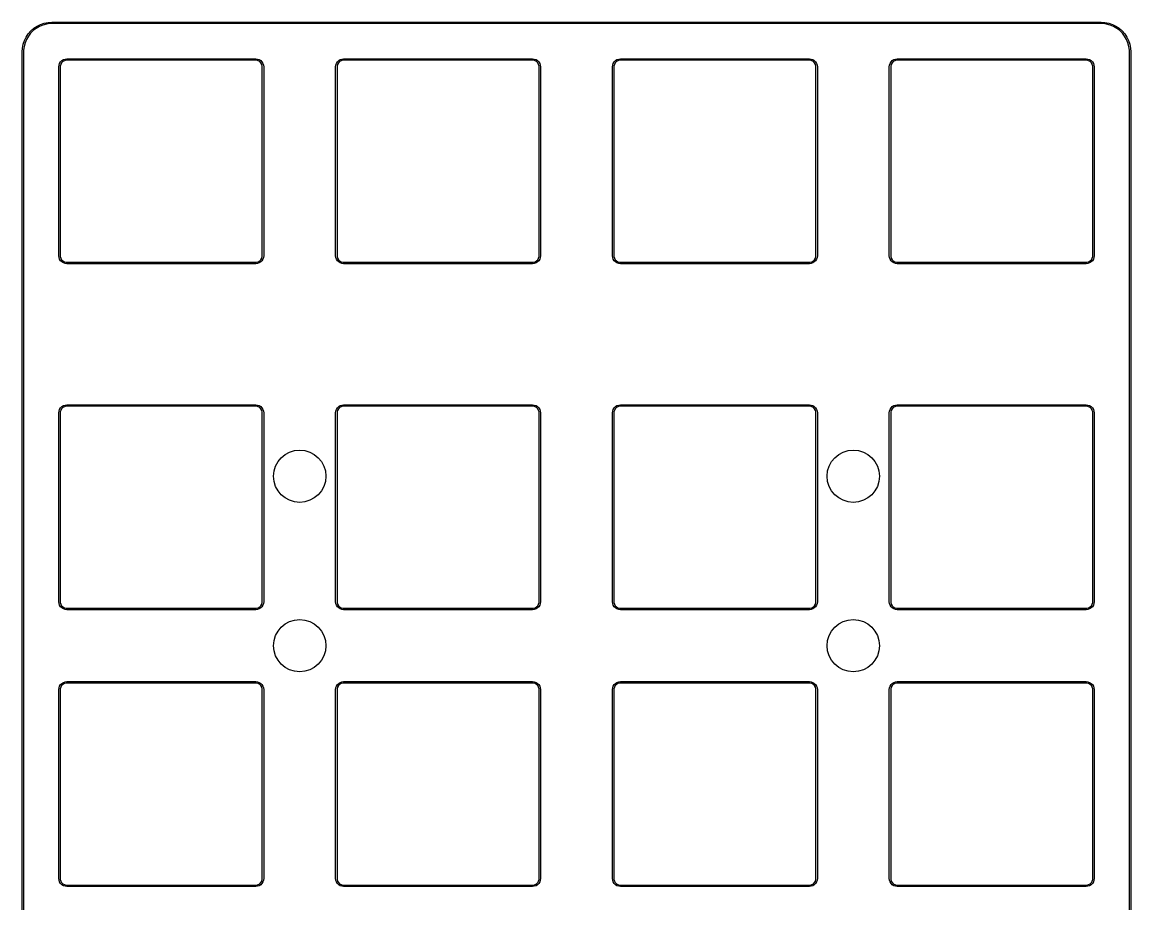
# Model space of a CAD drawing. Extents: x 1.12 to 4.13, y -5.81 to -1.12.
# Drawn here: x 1.123 to 4.127, y -3.512 to -1.123 of the extents above; entities that cross this region are included whole.
import ezdxf

# ---------------------------------------------------------------- set-up
doc = ezdxf.new("R2010")
doc.units = 0
doc.header["$MEASUREMENT"] = 0
doc.layers.add('BLACK', color=7, linetype='CONTINUOUS')

msp = doc.modelspace()

# ---------------------------------------------------------------- linework, layer by layer
at = {"layer": 'BLACK', "linetype": 'CONTINUOUS'}
for p, q in [((1.1467, -1.1467), (1.1546, -1.1397)), ((1.161, -1.1398), (1.153, -1.1459)), ((1.1546, -1.1397), (1.1634, -1.1338)), ((1.1697, -1.1347), (1.161, -1.1398)), ((1.1634, -1.1338), (1.1729, -1.1292)), ((1.179, -1.1309), (1.1697, -1.1347)), ((1.1729, -1.1292), (1.1829, -1.1258)), ((1.1887, -1.1283), (1.179, -1.1309)), ((1.1829, -1.1258), (1.1932, -1.1237)), ((1.1987, -1.127), (1.1887, -1.1283)), ((1.1932, -1.1237), (1.2037, -1.123)), ((1.2037, -1.127), (1.1987, -1.127)), ((1.2037, -1.123), (4.0463, -1.123)), ((4.0463, -1.127), (1.2037, -1.127)), ((4.0463, -1.123), (4.0568, -1.1237)), ((4.0513, -1.127), (4.0463, -1.127)), ((4.0613, -1.1283), (4.0513, -1.127)), ((4.0568, -1.1237), (4.0671, -1.1258)), ((4.071, -1.1309), (4.0613, -1.1283)), ((4.0671, -1.1258), (4.0771, -1.1292)), ((4.0803, -1.1347), (4.071, -1.1309)), ((4.0771, -1.1292), (4.0866, -1.1338)), ((4.089, -1.1398), (4.0803, -1.1347)), ((4.0866, -1.1338), (4.0954, -1.1397)), ((4.097, -1.1459), (4.089, -1.1398)), ((4.0954, -1.1397), (4.1033, -1.1467)), ((1.1292, -1.1729), (1.1338, -1.1634)), ((1.1347, -1.1697), (1.1309, -1.179)), ((1.1338, -1.1634), (1.1397, -1.1546)), ((1.1398, -1.161), (1.1347, -1.1697)), ((1.1397, -1.1546), (1.1467, -1.1467)), ((1.1459, -1.153), (1.1398, -1.161)), ((1.153, -1.1459), (1.1459, -1.153)), ((4.1041, -1.153), (4.097, -1.1459)), ((4.1033, -1.1467), (4.1103, -1.1546)), ((4.1102, -1.161), (4.1041, -1.153)), ((4.1153, -1.1697), (4.1102, -1.161)), ((4.1103, -1.1546), (4.1162, -1.1634)), ((4.1191, -1.179), (4.1153, -1.1697)), ((4.1162, -1.1634), (4.1208, -1.1729)), ((1.123, -1.2037), (1.1237, -1.1932)), ((1.1237, -1.1932), (1.1258, -1.1829)), ((1.1258, -1.1829), (1.1292, -1.1729)), ((1.1283, -1.1887), (1.127, -1.1987)), ((1.127, -1.1987), (1.127, -1.2037)), ((1.1309, -1.179), (1.1283, -1.1887)), ((4.1217, -1.1887), (4.1191, -1.179)), ((4.1208, -1.1729), (4.1242, -1.1829)), ((4.123, -1.1987), (4.1217, -1.1887)), ((4.123, -1.2037), (4.123, -1.1987)), ((4.1242, -1.1829), (4.1263, -1.1932)), ((4.1263, -1.1932), (4.127, -1.2037)), ((1.123, -5.7338), (1.123, -1.2037)), ((1.127, -1.2037), (1.127, -5.7338)), ((1.2246, -1.2347), (1.2272, -1.2306)), ((1.2272, -1.2306), (1.2306, -1.2272)), ((1.2332, -1.2299), (1.2299, -1.2332)), ((1.2306, -1.2272), (1.2347, -1.2246)), ((1.2373, -1.2276), (1.2332, -1.2299)), ((1.2347, -1.2246), (1.2393, -1.223)), ((1.2418, -1.2264), (1.2373, -1.2276)), ((1.2393, -1.223), (1.2441, -1.2224)), ((1.2441, -1.2264), (1.2418, -1.2264)), ((1.2441, -1.2224), (1.7559, -1.2224)), ((1.7559, -1.2264), (1.2441, -1.2264)), ((1.7559, -1.2224), (1.7607, -1.223)), ((1.7582, -1.2264), (1.7559, -1.2264)), ((1.7627, -1.2276), (1.7582, -1.2264)), ((1.7607, -1.223), (1.7653, -1.2246)), ((1.7668, -1.2299), (1.7627, -1.2276)), ((1.7653, -1.2246), (1.7694, -1.2272)), ((1.7701, -1.2332), (1.7668, -1.2299)), ((1.7694, -1.2272), (1.7728, -1.2306)), ((1.7728, -1.2306), (1.7754, -1.2347)), ((1.9746, -1.2347), (1.9772, -1.2306)), ((1.9772, -1.2306), (1.9806, -1.2272)), ((1.9832, -1.2299), (1.9799, -1.2332)), ((1.9806, -1.2272), (1.9847, -1.2246)), ((1.9873, -1.2276), (1.9832, -1.2299)), ((1.9847, -1.2246), (1.9893, -1.223)), ((1.9918, -1.2264), (1.9873, -1.2276)), ((1.9893, -1.223), (1.9941, -1.2224)), ((1.9941, -1.2264), (1.9918, -1.2264)), ((1.9941, -1.2224), (2.5059, -1.2224)), ((2.5059, -1.2264), (1.9941, -1.2264)), ((2.5059, -1.2224), (2.5107, -1.223)), ((2.5082, -1.2264), (2.5059, -1.2264)), ((2.5127, -1.2276), (2.5082, -1.2264)), ((2.5107, -1.223), (2.5153, -1.2246)), ((2.5168, -1.2299), (2.5127, -1.2276)), ((2.5153, -1.2246), (2.5194, -1.2272)), ((2.5201, -1.2332), (2.5168, -1.2299)), ((2.5194, -1.2272), (2.5228, -1.2306)), ((2.5228, -1.2306), (2.5254, -1.2347)), ((2.7246, -1.2347), (2.7272, -1.2306)), ((2.7272, -1.2306), (2.7306, -1.2272)), ((2.7332, -1.2299), (2.7299, -1.2332)), ((2.7306, -1.2272), (2.7347, -1.2246)), ((2.7373, -1.2276), (2.7332, -1.2299)), ((2.7347, -1.2246), (2.7393, -1.223)), ((2.7418, -1.2264), (2.7373, -1.2276)), ((2.7393, -1.223), (2.7441, -1.2224)), ((2.7441, -1.2264), (2.7418, -1.2264)), ((2.7441, -1.2224), (3.2559, -1.2224)), ((3.2559, -1.2264), (2.7441, -1.2264)), ((3.2559, -1.2224), (3.2607, -1.223)), ((3.2582, -1.2264), (3.2559, -1.2264)), ((3.2627, -1.2276), (3.2582, -1.2264)), ((3.2607, -1.223), (3.2653, -1.2246)), ((3.2668, -1.2299), (3.2627, -1.2276)), ((3.2653, -1.2246), (3.2694, -1.2272)), ((3.2701, -1.2332), (3.2668, -1.2299)), ((3.2694, -1.2272), (3.2728, -1.2306)), ((3.2728, -1.2306), (3.2754, -1.2347)), ((3.4746, -1.2347), (3.4772, -1.2306)), ((3.4772, -1.2306), (3.4806, -1.2272)), ((3.4832, -1.2299), (3.4799, -1.2332)), ((3.4806, -1.2272), (3.4847, -1.2246)), ((3.4873, -1.2276), (3.4832, -1.2299)), ((3.4847, -1.2246), (3.4893, -1.223)), ((3.4918, -1.2264), (3.4873, -1.2276)), ((3.4893, -1.223), (3.4941, -1.2224)), ((3.4941, -1.2264), (3.4918, -1.2264)), ((3.4941, -1.2224), (4.0059, -1.2224)), ((4.0059, -1.2264), (3.4941, -1.2264)), ((4.0059, -1.2224), (4.0107, -1.223)), ((4.0082, -1.2264), (4.0059, -1.2264)), ((4.0127, -1.2276), (4.0082, -1.2264)), ((4.0107, -1.223), (4.0153, -1.2246)), ((4.0168, -1.2299), (4.0127, -1.2276)), ((4.0153, -1.2246), (4.0194, -1.2272)), ((4.0201, -1.2332), (4.0168, -1.2299)), ((4.0194, -1.2272), (4.0228, -1.2306)), ((4.0228, -1.2306), (4.0254, -1.2347)), ((4.123, -5.7338), (4.123, -1.2037)), ((4.127, -1.2037), (4.127, -5.7338)), ((1.2224, -1.2441), (1.223, -1.2393)), ((1.2224, -1.7559), (1.2224, -1.2441)), ((1.223, -1.2393), (1.2246, -1.2347)), ((1.2276, -1.2373), (1.2264, -1.2418)), ((1.2264, -1.2418), (1.2264, -1.2441)), ((1.2264, -1.2441), (1.2264, -1.7559)), ((1.2299, -1.2332), (1.2276, -1.2373)), ((1.7724, -1.2373), (1.7701, -1.2332)), ((1.7736, -1.2418), (1.7724, -1.2373)), ((1.7736, -1.2441), (1.7736, -1.2418)), ((1.7736, -1.7559), (1.7736, -1.2441)), ((1.7754, -1.2347), (1.777, -1.2393)), ((1.777, -1.2393), (1.7776, -1.2441)), ((1.7776, -1.2441), (1.7776, -1.7559)), ((1.9724, -1.2441), (1.973, -1.2393)), ((1.9724, -1.7559), (1.9724, -1.2441)), ((1.973, -1.2393), (1.9746, -1.2347)), ((1.9776, -1.2373), (1.9764, -1.2418)), ((1.9764, -1.2418), (1.9764, -1.2441)), ((1.9764, -1.2441), (1.9764, -1.7559)), ((1.9799, -1.2332), (1.9776, -1.2373)), ((2.5224, -1.2373), (2.5201, -1.2332)), ((2.5236, -1.2418), (2.5224, -1.2373)), ((2.5236, -1.2441), (2.5236, -1.2418)), ((2.5236, -1.7559), (2.5236, -1.2441)), ((2.5254, -1.2347), (2.527, -1.2393)), ((2.527, -1.2393), (2.5276, -1.2441)), ((2.5276, -1.2441), (2.5276, -1.7559)), ((2.7224, -1.2441), (2.723, -1.2393)), ((2.7224, -1.7559), (2.7224, -1.2441)), ((2.723, -1.2393), (2.7246, -1.2347)), ((2.7276, -1.2373), (2.7264, -1.2418)), ((2.7264, -1.2418), (2.7264, -1.2441)), ((2.7264, -1.2441), (2.7264, -1.7559)), ((2.7299, -1.2332), (2.7276, -1.2373)), ((3.2724, -1.2373), (3.2701, -1.2332)), ((3.2736, -1.2418), (3.2724, -1.2373)), ((3.2736, -1.2441), (3.2736, -1.2418)), ((3.2736, -1.7559), (3.2736, -1.2441)), ((3.2754, -1.2347), (3.277, -1.2393)), ((3.277, -1.2393), (3.2776, -1.2441)), ((3.2776, -1.2441), (3.2776, -1.7559)), ((3.4724, -1.2441), (3.473, -1.2393)), ((3.4724, -1.7559), (3.4724, -1.2441)), ((3.473, -1.2393), (3.4746, -1.2347)), ((3.4776, -1.2373), (3.4764, -1.2418)), ((3.4764, -1.2418), (3.4764, -1.2441)), ((3.4764, -1.2441), (3.4764, -1.7559)), ((3.4799, -1.2332), (3.4776, -1.2373)), ((4.0224, -1.2373), (4.0201, -1.2332)), ((4.0236, -1.2418), (4.0224, -1.2373)), ((4.0236, -1.2441), (4.0236, -1.2418)), ((4.0236, -1.7559), (4.0236, -1.2441)), ((4.0254, -1.2347), (4.027, -1.2393)), ((4.027, -1.2393), (4.0276, -1.2441)), ((4.0276, -1.2441), (4.0276, -1.7559)), ((1.223, -1.7607), (1.2224, -1.7559)), ((1.2246, -1.7653), (1.223, -1.7607)), ((1.2272, -1.7694), (1.2246, -1.7653)), ((1.2264, -1.7559), (1.2264, -1.7582)), ((1.2264, -1.7582), (1.2276, -1.7627)), ((1.2306, -1.7728), (1.2272, -1.7694)), ((1.2276, -1.7627), (1.2299, -1.7668)), ((1.2299, -1.7668), (1.2332, -1.7701)), ((1.2332, -1.7701), (1.2373, -1.7724)), ((1.7627, -1.7724), (1.7668, -1.7701)), ((1.7668, -1.7701), (1.7701, -1.7668)), ((1.7728, -1.7694), (1.7694, -1.7728)), ((1.7701, -1.7668), (1.7724, -1.7627)), ((1.7724, -1.7627), (1.7736, -1.7582)), ((1.7754, -1.7653), (1.7728, -1.7694)), ((1.7736, -1.7582), (1.7736, -1.7559)), ((1.777, -1.7607), (1.7754, -1.7653)), ((1.7776, -1.7559), (1.777, -1.7607)), ((1.973, -1.7607), (1.9724, -1.7559)), ((1.9746, -1.7653), (1.973, -1.7607)), ((1.9772, -1.7694), (1.9746, -1.7653)), ((1.9764, -1.7559), (1.9764, -1.7582)), ((1.9764, -1.7582), (1.9776, -1.7627)), ((1.9806, -1.7728), (1.9772, -1.7694)), ((1.9776, -1.7627), (1.9799, -1.7668)), ((1.9799, -1.7668), (1.9832, -1.7701)), ((1.9832, -1.7701), (1.9873, -1.7724)), ((2.5127, -1.7724), (2.5168, -1.7701)), ((2.5168, -1.7701), (2.5201, -1.7668)), ((2.5228, -1.7694), (2.5194, -1.7728)), ((2.5201, -1.7668), (2.5224, -1.7627)), ((2.5224, -1.7627), (2.5236, -1.7582)), ((2.5254, -1.7653), (2.5228, -1.7694)), ((2.5236, -1.7582), (2.5236, -1.7559)), ((2.527, -1.7607), (2.5254, -1.7653)), ((2.5276, -1.7559), (2.527, -1.7607)), ((2.723, -1.7607), (2.7224, -1.7559)), ((2.7246, -1.7653), (2.723, -1.7607)), ((2.7272, -1.7694), (2.7246, -1.7653)), ((2.7264, -1.7559), (2.7264, -1.7582)), ((2.7264, -1.7582), (2.7276, -1.7627)), ((2.7306, -1.7728), (2.7272, -1.7694)), ((2.7276, -1.7627), (2.7299, -1.7668)), ((2.7299, -1.7668), (2.7332, -1.7701)), ((2.7332, -1.7701), (2.7373, -1.7724)), ((3.2627, -1.7724), (3.2668, -1.7701)), ((3.2668, -1.7701), (3.2701, -1.7668)), ((3.2728, -1.7694), (3.2694, -1.7728)), ((3.2701, -1.7668), (3.2724, -1.7627)), ((3.2724, -1.7627), (3.2736, -1.7582)), ((3.2754, -1.7653), (3.2728, -1.7694)), ((3.2736, -1.7582), (3.2736, -1.7559)), ((3.277, -1.7607), (3.2754, -1.7653)), ((3.2776, -1.7559), (3.277, -1.7607)), ((3.473, -1.7607), (3.4724, -1.7559)), ((3.4746, -1.7653), (3.473, -1.7607)), ((3.4772, -1.7694), (3.4746, -1.7653)), ((3.4764, -1.7559), (3.4764, -1.7582)), ((3.4764, -1.7582), (3.4776, -1.7627)), ((3.4806, -1.7728), (3.4772, -1.7694)), ((3.4776, -1.7627), (3.4799, -1.7668)), ((3.4799, -1.7668), (3.4832, -1.7701)), ((3.4832, -1.7701), (3.4873, -1.7724)), ((4.0127, -1.7724), (4.0168, -1.7701)), ((4.0168, -1.7701), (4.0201, -1.7668)), ((4.0228, -1.7694), (4.0194, -1.7728)), ((4.0201, -1.7668), (4.0224, -1.7627)), ((4.0224, -1.7627), (4.0236, -1.7582)), ((4.0254, -1.7653), (4.0228, -1.7694)), ((4.0236, -1.7582), (4.0236, -1.7559)), ((4.027, -1.7607), (4.0254, -1.7653)), ((4.0276, -1.7559), (4.027, -1.7607)), ((1.2347, -1.7754), (1.2306, -1.7728)), ((1.2393, -1.777), (1.2347, -1.7754)), ((1.2373, -1.7724), (1.2418, -1.7736)), ((1.2441, -1.7776), (1.2393, -1.777)), ((1.2418, -1.7736), (1.2441, -1.7736)), ((1.2441, -1.7736), (1.7559, -1.7736)), ((1.7559, -1.7776), (1.2441, -1.7776)), ((1.7559, -1.7736), (1.7582, -1.7736)), ((1.7607, -1.777), (1.7559, -1.7776)), ((1.7582, -1.7736), (1.7627, -1.7724)), ((1.7653, -1.7754), (1.7607, -1.777)), ((1.7694, -1.7728), (1.7653, -1.7754)), ((1.9847, -1.7754), (1.9806, -1.7728)), ((1.9893, -1.777), (1.9847, -1.7754)), ((1.9873, -1.7724), (1.9918, -1.7736)), ((1.9941, -1.7776), (1.9893, -1.777)), ((1.9918, -1.7736), (1.9941, -1.7736)), ((1.9941, -1.7736), (2.5059, -1.7736)), ((2.5059, -1.7776), (1.9941, -1.7776)), ((2.5059, -1.7736), (2.5082, -1.7736)), ((2.5107, -1.777), (2.5059, -1.7776)), ((2.5082, -1.7736), (2.5127, -1.7724)), ((2.5153, -1.7754), (2.5107, -1.777)), ((2.5194, -1.7728), (2.5153, -1.7754)), ((2.7347, -1.7754), (2.7306, -1.7728)), ((2.7393, -1.777), (2.7347, -1.7754)), ((2.7373, -1.7724), (2.7418, -1.7736)), ((2.7441, -1.7776), (2.7393, -1.777)), ((2.7418, -1.7736), (2.7441, -1.7736)), ((2.7441, -1.7736), (3.2559, -1.7736)), ((3.2559, -1.7776), (2.7441, -1.7776)), ((3.2559, -1.7736), (3.2582, -1.7736)), ((3.2607, -1.777), (3.2559, -1.7776)), ((3.2582, -1.7736), (3.2627, -1.7724)), ((3.2653, -1.7754), (3.2607, -1.777)), ((3.2694, -1.7728), (3.2653, -1.7754)), ((3.4847, -1.7754), (3.4806, -1.7728)), ((3.4893, -1.777), (3.4847, -1.7754)), ((3.4873, -1.7724), (3.4918, -1.7736)), ((3.4941, -1.7776), (3.4893, -1.777)), ((3.4918, -1.7736), (3.4941, -1.7736)), ((3.4941, -1.7736), (4.0059, -1.7736)), ((4.0059, -1.7776), (3.4941, -1.7776)), ((4.0059, -1.7736), (4.0082, -1.7736)), ((4.0107, -1.777), (4.0059, -1.7776)), ((4.0082, -1.7736), (4.0127, -1.7724)), ((4.0153, -1.7754), (4.0107, -1.777)), ((4.0194, -1.7728), (4.0153, -1.7754)), ((1.2306, -2.1647), (1.2347, -2.1621)), ((1.2347, -2.1621), (1.2393, -2.1605)), ((1.2393, -2.1605), (1.2441, -2.1599)), ((1.2441, -2.1599), (1.7559, -2.1599)), ((1.7559, -2.1599), (1.7607, -2.1605)), ((1.7607, -2.1605), (1.7653, -2.1621)), ((1.7653, -2.1621), (1.7694, -2.1647)), ((1.9806, -2.1647), (1.9847, -2.1621)), ((1.9847, -2.1621), (1.9893, -2.1605)), ((1.9893, -2.1605), (1.9941, -2.1599)), ((1.9941, -2.1599), (2.5059, -2.1599)), ((2.5059, -2.1599), (2.5107, -2.1605)), ((2.5107, -2.1605), (2.5153, -2.1621)), ((2.5153, -2.1621), (2.5194, -2.1647)), ((2.7306, -2.1647), (2.7347, -2.1621)), ((2.7347, -2.1621), (2.7393, -2.1605)), ((2.7393, -2.1605), (2.7441, -2.1599)), ((2.7441, -2.1599), (3.2559, -2.1599)), ((3.2559, -2.1599), (3.2607, -2.1605)), ((3.2607, -2.1605), (3.2653, -2.1621)), ((3.2653, -2.1621), (3.2694, -2.1647)), ((3.4806, -2.1647), (3.4847, -2.1621)), ((3.4847, -2.1621), (3.4893, -2.1605)), ((3.4893, -2.1605), (3.4941, -2.1599)), ((3.4941, -2.1599), (4.0059, -2.1599)), ((4.0059, -2.1599), (4.0107, -2.1605)), ((4.0107, -2.1605), (4.0153, -2.1621)), ((4.0153, -2.1621), (4.0194, -2.1647)), ((1.2224, -2.1816), (1.223, -2.1768)), ((1.2224, -2.6934), (1.2224, -2.1816)), ((1.223, -2.1768), (1.2246, -2.1722)), ((1.2246, -2.1722), (1.2272, -2.1681)), ((1.2276, -2.1748), (1.2264, -2.1793)), ((1.2264, -2.1793), (1.2264, -2.1816)), ((1.2264, -2.1816), (1.2264, -2.6934)), ((1.2272, -2.1681), (1.2306, -2.1647)), ((1.2299, -2.1707), (1.2276, -2.1748)), ((1.2332, -2.1674), (1.2299, -2.1707)), ((1.2373, -2.1651), (1.2332, -2.1674)), ((1.2418, -2.1639), (1.2373, -2.1651)), ((1.2441, -2.1639), (1.2418, -2.1639)), ((1.7559, -2.1639), (1.2441, -2.1639)), ((1.7582, -2.1639), (1.7559, -2.1639)), ((1.7627, -2.1651), (1.7582, -2.1639)), ((1.7668, -2.1674), (1.7627, -2.1651)), ((1.7701, -2.1707), (1.7668, -2.1674)), ((1.7694, -2.1647), (1.7728, -2.1681)), ((1.7724, -2.1748), (1.7701, -2.1707)), ((1.7736, -2.1793), (1.7724, -2.1748)), ((1.7728, -2.1681), (1.7754, -2.1722)), ((1.7736, -2.1816), (1.7736, -2.1793)), ((1.7736, -2.6934), (1.7736, -2.1816)), ((1.7754, -2.1722), (1.777, -2.1768)), ((1.777, -2.1768), (1.7776, -2.1816)), ((1.7776, -2.1816), (1.7776, -2.6934)), ((1.9724, -2.1816), (1.973, -2.1768)), ((1.9724, -2.6934), (1.9724, -2.1816)), ((1.973, -2.1768), (1.9746, -2.1722)), ((1.9746, -2.1722), (1.9772, -2.1681)), ((1.9776, -2.1748), (1.9764, -2.1793)), ((1.9764, -2.1793), (1.9764, -2.1816)), ((1.9764, -2.1816), (1.9764, -2.6934)), ((1.9772, -2.1681), (1.9806, -2.1647)), ((1.9799, -2.1707), (1.9776, -2.1748)), ((1.9832, -2.1674), (1.9799, -2.1707)), ((1.9873, -2.1651), (1.9832, -2.1674)), ((1.9918, -2.1639), (1.9873, -2.1651)), ((1.9941, -2.1639), (1.9918, -2.1639)), ((2.5059, -2.1639), (1.9941, -2.1639)), ((2.5082, -2.1639), (2.5059, -2.1639)), ((2.5127, -2.1651), (2.5082, -2.1639)), ((2.5168, -2.1674), (2.5127, -2.1651)), ((2.5201, -2.1707), (2.5168, -2.1674)), ((2.5194, -2.1647), (2.5228, -2.1681)), ((2.5224, -2.1748), (2.5201, -2.1707)), ((2.5236, -2.1793), (2.5224, -2.1748)), ((2.5228, -2.1681), (2.5254, -2.1722)), ((2.5236, -2.1816), (2.5236, -2.1793)), ((2.5236, -2.6934), (2.5236, -2.1816)), ((2.5254, -2.1722), (2.527, -2.1768)), ((2.527, -2.1768), (2.5276, -2.1816)), ((2.5276, -2.1816), (2.5276, -2.6934)), ((2.7224, -2.1816), (2.723, -2.1768)), ((2.7224, -2.6934), (2.7224, -2.1816)), ((2.723, -2.1768), (2.7246, -2.1722)), ((2.7246, -2.1722), (2.7272, -2.1681)), ((2.7276, -2.1748), (2.7264, -2.1793)), ((2.7264, -2.1793), (2.7264, -2.1816)), ((2.7264, -2.1816), (2.7264, -2.6934)), ((2.7272, -2.1681), (2.7306, -2.1647)), ((2.7299, -2.1707), (2.7276, -2.1748)), ((2.7332, -2.1674), (2.7299, -2.1707)), ((2.7373, -2.1651), (2.7332, -2.1674)), ((2.7418, -2.1639), (2.7373, -2.1651)), ((2.7441, -2.1639), (2.7418, -2.1639)), ((3.2559, -2.1639), (2.7441, -2.1639)), ((3.2582, -2.1639), (3.2559, -2.1639)), ((3.2627, -2.1651), (3.2582, -2.1639)), ((3.2668, -2.1674), (3.2627, -2.1651)), ((3.2701, -2.1707), (3.2668, -2.1674)), ((3.2694, -2.1647), (3.2728, -2.1681)), ((3.2724, -2.1748), (3.2701, -2.1707)), ((3.2736, -2.1793), (3.2724, -2.1748)), ((3.2728, -2.1681), (3.2754, -2.1722)), ((3.2736, -2.1816), (3.2736, -2.1793)), ((3.2736, -2.6934), (3.2736, -2.1816)), ((3.2754, -2.1722), (3.277, -2.1768)), ((3.277, -2.1768), (3.2776, -2.1816)), ((3.2776, -2.1816), (3.2776, -2.6934)), ((3.4724, -2.1816), (3.473, -2.1768)), ((3.4724, -2.6934), (3.4724, -2.1816)), ((3.473, -2.1768), (3.4746, -2.1722)), ((3.4746, -2.1722), (3.4772, -2.1681)), ((3.4776, -2.1748), (3.4764, -2.1793)), ((3.4764, -2.1793), (3.4764, -2.1816)), ((3.4764, -2.1816), (3.4764, -2.6934)), ((3.4772, -2.1681), (3.4806, -2.1647)), ((3.4799, -2.1707), (3.4776, -2.1748)), ((3.4832, -2.1674), (3.4799, -2.1707)), ((3.4873, -2.1651), (3.4832, -2.1674)), ((3.4918, -2.1639), (3.4873, -2.1651)), ((3.4941, -2.1639), (3.4918, -2.1639)), ((4.0059, -2.1639), (3.4941, -2.1639)), ((4.0082, -2.1639), (4.0059, -2.1639)), ((4.0127, -2.1651), (4.0082, -2.1639)), ((4.0168, -2.1674), (4.0127, -2.1651)), ((4.0201, -2.1707), (4.0168, -2.1674)), ((4.0194, -2.1647), (4.0228, -2.1681)), ((4.0224, -2.1748), (4.0201, -2.1707)), ((4.0236, -2.1793), (4.0224, -2.1748)), ((4.0228, -2.1681), (4.0254, -2.1722)), ((4.0236, -2.1816), (4.0236, -2.1793)), ((4.0236, -2.6934), (4.0236, -2.1816)), ((4.0254, -2.1722), (4.027, -2.1768)), ((4.027, -2.1768), (4.0276, -2.1816)), ((4.0276, -2.1816), (4.0276, -2.6934)), ((1.223, -2.6982), (1.2224, -2.6934)), ((1.2246, -2.7028), (1.223, -2.6982)), ((1.2272, -2.7069), (1.2246, -2.7028)), ((1.2264, -2.6934), (1.2264, -2.6957)), ((1.2264, -2.6957), (1.2276, -2.7002)), ((1.2276, -2.7002), (1.2299, -2.7043)), ((1.7701, -2.7043), (1.7724, -2.7002)), ((1.7724, -2.7002), (1.7736, -2.6957)), ((1.7754, -2.7028), (1.7728, -2.7069)), ((1.7736, -2.6957), (1.7736, -2.6934)), ((1.777, -2.6982), (1.7754, -2.7028)), ((1.7776, -2.6934), (1.777, -2.6982)), ((1.973, -2.6982), (1.9724, -2.6934)), ((1.9746, -2.7028), (1.973, -2.6982)), ((1.9772, -2.7069), (1.9746, -2.7028)), ((1.9764, -2.6934), (1.9764, -2.6957)), ((1.9764, -2.6957), (1.9776, -2.7002)), ((1.9776, -2.7002), (1.9799, -2.7043)), ((2.5201, -2.7043), (2.5224, -2.7002)), ((2.5224, -2.7002), (2.5236, -2.6957)), ((2.5254, -2.7028), (2.5228, -2.7069)), ((2.5236, -2.6957), (2.5236, -2.6934)), ((2.527, -2.6982), (2.5254, -2.7028)), ((2.5276, -2.6934), (2.527, -2.6982)), ((2.723, -2.6982), (2.7224, -2.6934)), ((2.7246, -2.7028), (2.723, -2.6982)), ((2.7272, -2.7069), (2.7246, -2.7028)), ((2.7264, -2.6934), (2.7264, -2.6957)), ((2.7264, -2.6957), (2.7276, -2.7002)), ((2.7276, -2.7002), (2.7299, -2.7043)), ((3.2701, -2.7043), (3.2724, -2.7002)), ((3.2724, -2.7002), (3.2736, -2.6957)), ((3.2754, -2.7028), (3.2728, -2.7069)), ((3.2736, -2.6957), (3.2736, -2.6934)), ((3.277, -2.6982), (3.2754, -2.7028)), ((3.2776, -2.6934), (3.277, -2.6982)), ((3.473, -2.6982), (3.4724, -2.6934)), ((3.4746, -2.7028), (3.473, -2.6982)), ((3.4772, -2.7069), (3.4746, -2.7028)), ((3.4764, -2.6934), (3.4764, -2.6957)), ((3.4764, -2.6957), (3.4776, -2.7002)), ((3.4776, -2.7002), (3.4799, -2.7043)), ((4.0201, -2.7043), (4.0224, -2.7002)), ((4.0224, -2.7002), (4.0236, -2.6957)), ((4.0254, -2.7028), (4.0228, -2.7069)), ((4.0236, -2.6957), (4.0236, -2.6934)), ((4.027, -2.6982), (4.0254, -2.7028)), ((4.0276, -2.6934), (4.027, -2.6982)), ((1.2306, -2.7103), (1.2272, -2.7069)), ((1.2299, -2.7043), (1.2332, -2.7076)), ((1.2347, -2.7129), (1.2306, -2.7103)), ((1.2332, -2.7076), (1.2373, -2.7099)), ((1.2393, -2.7145), (1.2347, -2.7129)), ((1.2373, -2.7099), (1.2418, -2.7111)), ((1.2441, -2.7151), (1.2393, -2.7145)), ((1.2418, -2.7111), (1.2441, -2.7111)), ((1.2441, -2.7111), (1.7559, -2.7111)), ((1.7559, -2.7151), (1.2441, -2.7151)), ((1.7559, -2.7111), (1.7582, -2.7111)), ((1.7607, -2.7145), (1.7559, -2.7151)), ((1.7582, -2.7111), (1.7627, -2.7099)), ((1.7653, -2.7129), (1.7607, -2.7145)), ((1.7627, -2.7099), (1.7668, -2.7076)), ((1.7694, -2.7103), (1.7653, -2.7129)), ((1.7668, -2.7076), (1.7701, -2.7043)), ((1.7728, -2.7069), (1.7694, -2.7103)), ((1.9806, -2.7103), (1.9772, -2.7069)), ((1.9799, -2.7043), (1.9832, -2.7076)), ((1.9847, -2.7129), (1.9806, -2.7103)), ((1.9832, -2.7076), (1.9873, -2.7099)), ((1.9893, -2.7145), (1.9847, -2.7129)), ((1.9873, -2.7099), (1.9918, -2.7111)), ((1.9941, -2.7151), (1.9893, -2.7145)), ((1.9918, -2.7111), (1.9941, -2.7111)), ((1.9941, -2.7111), (2.5059, -2.7111)), ((2.5059, -2.7151), (1.9941, -2.7151)), ((2.5059, -2.7111), (2.5082, -2.7111)), ((2.5107, -2.7145), (2.5059, -2.7151)), ((2.5082, -2.7111), (2.5127, -2.7099)), ((2.5153, -2.7129), (2.5107, -2.7145)), ((2.5127, -2.7099), (2.5168, -2.7076)), ((2.5194, -2.7103), (2.5153, -2.7129)), ((2.5168, -2.7076), (2.5201, -2.7043)), ((2.5228, -2.7069), (2.5194, -2.7103)), ((2.7306, -2.7103), (2.7272, -2.7069)), ((2.7299, -2.7043), (2.7332, -2.7076)), ((2.7347, -2.7129), (2.7306, -2.7103)), ((2.7332, -2.7076), (2.7373, -2.7099)), ((2.7393, -2.7145), (2.7347, -2.7129)), ((2.7373, -2.7099), (2.7418, -2.7111)), ((2.7441, -2.7151), (2.7393, -2.7145)), ((2.7418, -2.7111), (2.7441, -2.7111)), ((2.7441, -2.7111), (3.2559, -2.7111)), ((3.2559, -2.7151), (2.7441, -2.7151)), ((3.2559, -2.7111), (3.2582, -2.7111)), ((3.2607, -2.7145), (3.2559, -2.7151)), ((3.2582, -2.7111), (3.2627, -2.7099)), ((3.2653, -2.7129), (3.2607, -2.7145)), ((3.2627, -2.7099), (3.2668, -2.7076)), ((3.2694, -2.7103), (3.2653, -2.7129)), ((3.2668, -2.7076), (3.2701, -2.7043)), ((3.2728, -2.7069), (3.2694, -2.7103)), ((3.4806, -2.7103), (3.4772, -2.7069)), ((3.4799, -2.7043), (3.4832, -2.7076)), ((3.4847, -2.7129), (3.4806, -2.7103)), ((3.4832, -2.7076), (3.4873, -2.7099)), ((3.4893, -2.7145), (3.4847, -2.7129)), ((3.4873, -2.7099), (3.4918, -2.7111)), ((3.4941, -2.7151), (3.4893, -2.7145)), ((3.4918, -2.7111), (3.4941, -2.7111)), ((3.4941, -2.7111), (4.0059, -2.7111)), ((4.0059, -2.7151), (3.4941, -2.7151)), ((4.0059, -2.7111), (4.0082, -2.7111)), ((4.0107, -2.7145), (4.0059, -2.7151)), ((4.0082, -2.7111), (4.0127, -2.7099)), ((4.0153, -2.7129), (4.0107, -2.7145)), ((4.0127, -2.7099), (4.0168, -2.7076)), ((4.0194, -2.7103), (4.0153, -2.7129)), ((4.0168, -2.7076), (4.0201, -2.7043)), ((4.0228, -2.7069), (4.0194, -2.7103)), ((1.2306, -2.9147), (1.2347, -2.9121)), ((1.2347, -2.9121), (1.2393, -2.9105)), ((1.2393, -2.9105), (1.2441, -2.9099)), ((1.2441, -2.9099), (1.7559, -2.9099)), ((1.7559, -2.9099), (1.7607, -2.9105)), ((1.7607, -2.9105), (1.7653, -2.9121)), ((1.7653, -2.9121), (1.7694, -2.9147)), ((1.9806, -2.9147), (1.9847, -2.9121)), ((1.9847, -2.9121), (1.9893, -2.9105)), ((1.9893, -2.9105), (1.9941, -2.9099)), ((1.9941, -2.9099), (2.5059, -2.9099)), ((2.5059, -2.9099), (2.5107, -2.9105)), ((2.5107, -2.9105), (2.5153, -2.9121)), ((2.5153, -2.9121), (2.5194, -2.9147)), ((2.7306, -2.9147), (2.7347, -2.9121)), ((2.7347, -2.9121), (2.7393, -2.9105)), ((2.7393, -2.9105), (2.7441, -2.9099)), ((2.7441, -2.9099), (3.2559, -2.9099)), ((3.2559, -2.9099), (3.2607, -2.9105)), ((3.2607, -2.9105), (3.2653, -2.9121)), ((3.2653, -2.9121), (3.2694, -2.9147)), ((3.4806, -2.9147), (3.4847, -2.9121)), ((3.4847, -2.9121), (3.4893, -2.9105)), ((3.4893, -2.9105), (3.4941, -2.9099)), ((3.4941, -2.9099), (4.0059, -2.9099)), ((4.0059, -2.9099), (4.0107, -2.9105)), ((4.0107, -2.9105), (4.0153, -2.9121)), ((4.0153, -2.9121), (4.0194, -2.9147)), ((1.2224, -2.9316), (1.223, -2.9268)), ((1.2224, -3.4434), (1.2224, -2.9316)), ((1.223, -2.9268), (1.2246, -2.9222)), ((1.2246, -2.9222), (1.2272, -2.9181)), ((1.2276, -2.9248), (1.2264, -2.9293)), ((1.2264, -2.9293), (1.2264, -2.9316)), ((1.2264, -2.9316), (1.2264, -3.4434)), ((1.2272, -2.9181), (1.2306, -2.9147)), ((1.2299, -2.9207), (1.2276, -2.9248)), ((1.2332, -2.9174), (1.2299, -2.9207)), ((1.2373, -2.9151), (1.2332, -2.9174)), ((1.2418, -2.9139), (1.2373, -2.9151)), ((1.2441, -2.9139), (1.2418, -2.9139)), ((1.7559, -2.9139), (1.2441, -2.9139)), ((1.7582, -2.9139), (1.7559, -2.9139)), ((1.7627, -2.9151), (1.7582, -2.9139)), ((1.7668, -2.9174), (1.7627, -2.9151)), ((1.7701, -2.9207), (1.7668, -2.9174)), ((1.7694, -2.9147), (1.7728, -2.9181)), ((1.7724, -2.9248), (1.7701, -2.9207)), ((1.7736, -2.9293), (1.7724, -2.9248)), ((1.7728, -2.9181), (1.7754, -2.9222)), ((1.7736, -2.9316), (1.7736, -2.9293)), ((1.7736, -3.4434), (1.7736, -2.9316)), ((1.7754, -2.9222), (1.777, -2.9268)), ((1.777, -2.9268), (1.7776, -2.9316)), ((1.7776, -2.9316), (1.7776, -3.4434)), ((1.9724, -2.9316), (1.973, -2.9268)), ((1.9724, -3.4434), (1.9724, -2.9316)), ((1.973, -2.9268), (1.9746, -2.9222)), ((1.9746, -2.9222), (1.9772, -2.9181)), ((1.9776, -2.9248), (1.9764, -2.9293)), ((1.9764, -2.9293), (1.9764, -2.9316)), ((1.9764, -2.9316), (1.9764, -3.4434)), ((1.9772, -2.9181), (1.9806, -2.9147)), ((1.9799, -2.9207), (1.9776, -2.9248)), ((1.9832, -2.9174), (1.9799, -2.9207)), ((1.9873, -2.9151), (1.9832, -2.9174)), ((1.9918, -2.9139), (1.9873, -2.9151)), ((1.9941, -2.9139), (1.9918, -2.9139)), ((2.5059, -2.9139), (1.9941, -2.9139)), ((2.5082, -2.9139), (2.5059, -2.9139)), ((2.5127, -2.9151), (2.5082, -2.9139)), ((2.5168, -2.9174), (2.5127, -2.9151)), ((2.5201, -2.9207), (2.5168, -2.9174)), ((2.5194, -2.9147), (2.5228, -2.9181)), ((2.5224, -2.9248), (2.5201, -2.9207)), ((2.5236, -2.9293), (2.5224, -2.9248)), ((2.5228, -2.9181), (2.5254, -2.9222)), ((2.5236, -2.9316), (2.5236, -2.9293)), ((2.5236, -3.4434), (2.5236, -2.9316)), ((2.5254, -2.9222), (2.527, -2.9268)), ((2.527, -2.9268), (2.5276, -2.9316)), ((2.5276, -2.9316), (2.5276, -3.4434)), ((2.7224, -2.9316), (2.723, -2.9268)), ((2.7224, -3.4434), (2.7224, -2.9316)), ((2.723, -2.9268), (2.7246, -2.9222)), ((2.7246, -2.9222), (2.7272, -2.9181)), ((2.7276, -2.9248), (2.7264, -2.9293)), ((2.7264, -2.9293), (2.7264, -2.9316)), ((2.7264, -2.9316), (2.7264, -3.4434)), ((2.7272, -2.9181), (2.7306, -2.9147)), ((2.7299, -2.9207), (2.7276, -2.9248)), ((2.7332, -2.9174), (2.7299, -2.9207)), ((2.7373, -2.9151), (2.7332, -2.9174)), ((2.7418, -2.9139), (2.7373, -2.9151)), ((2.7441, -2.9139), (2.7418, -2.9139)), ((3.2559, -2.9139), (2.7441, -2.9139)), ((3.2582, -2.9139), (3.2559, -2.9139)), ((3.2627, -2.9151), (3.2582, -2.9139)), ((3.2668, -2.9174), (3.2627, -2.9151)), ((3.2701, -2.9207), (3.2668, -2.9174)), ((3.2694, -2.9147), (3.2728, -2.9181)), ((3.2724, -2.9248), (3.2701, -2.9207)), ((3.2736, -2.9293), (3.2724, -2.9248)), ((3.2728, -2.9181), (3.2754, -2.9222)), ((3.2736, -2.9316), (3.2736, -2.9293)), ((3.2736, -3.4434), (3.2736, -2.9316)), ((3.2754, -2.9222), (3.277, -2.9268)), ((3.277, -2.9268), (3.2776, -2.9316)), ((3.2776, -2.9316), (3.2776, -3.4434)), ((3.4724, -2.9316), (3.473, -2.9268)), ((3.4724, -3.4434), (3.4724, -2.9316)), ((3.473, -2.9268), (3.4746, -2.9222)), ((3.4746, -2.9222), (3.4772, -2.9181)), ((3.4776, -2.9248), (3.4764, -2.9293)), ((3.4764, -2.9293), (3.4764, -2.9316)), ((3.4764, -2.9316), (3.4764, -3.4434)), ((3.4772, -2.9181), (3.4806, -2.9147)), ((3.4799, -2.9207), (3.4776, -2.9248)), ((3.4832, -2.9174), (3.4799, -2.9207)), ((3.4873, -2.9151), (3.4832, -2.9174)), ((3.4918, -2.9139), (3.4873, -2.9151)), ((3.4941, -2.9139), (3.4918, -2.9139)), ((4.0059, -2.9139), (3.4941, -2.9139)), ((4.0082, -2.9139), (4.0059, -2.9139)), ((4.0127, -2.9151), (4.0082, -2.9139)), ((4.0168, -2.9174), (4.0127, -2.9151)), ((4.0201, -2.9207), (4.0168, -2.9174)), ((4.0194, -2.9147), (4.0228, -2.9181)), ((4.0224, -2.9248), (4.0201, -2.9207)), ((4.0236, -2.9293), (4.0224, -2.9248)), ((4.0228, -2.9181), (4.0254, -2.9222)), ((4.0236, -2.9316), (4.0236, -2.9293)), ((4.0236, -3.4434), (4.0236, -2.9316)), ((4.0254, -2.9222), (4.027, -2.9268)), ((4.027, -2.9268), (4.0276, -2.9316)), ((4.0276, -2.9316), (4.0276, -3.4434)), ((1.223, -3.4482), (1.2224, -3.4434)), ((1.2246, -3.4528), (1.223, -3.4482)), ((1.2272, -3.4569), (1.2246, -3.4528)), ((1.2264, -3.4434), (1.2264, -3.4457)), ((1.2264, -3.4457), (1.2276, -3.4502)), ((1.2276, -3.4502), (1.2299, -3.4543)), ((1.2299, -3.4543), (1.2332, -3.4576)), ((1.7668, -3.4576), (1.7701, -3.4543)), ((1.7701, -3.4543), (1.7724, -3.4502)), ((1.7724, -3.4502), (1.7736, -3.4457)), ((1.7754, -3.4528), (1.7728, -3.4569)), ((1.7736, -3.4457), (1.7736, -3.4434)), ((1.777, -3.4482), (1.7754, -3.4528)), ((1.7776, -3.4434), (1.777, -3.4482)), ((1.973, -3.4482), (1.9724, -3.4434)), ((1.9746, -3.4528), (1.973, -3.4482)), ((1.9772, -3.4569), (1.9746, -3.4528)), ((1.9764, -3.4434), (1.9764, -3.4457)), ((1.9764, -3.4457), (1.9776, -3.4502)), ((1.9776, -3.4502), (1.9799, -3.4543)), ((1.9799, -3.4543), (1.9832, -3.4576)), ((2.5168, -3.4576), (2.5201, -3.4543)), ((2.5201, -3.4543), (2.5224, -3.4502)), ((2.5224, -3.4502), (2.5236, -3.4457)), ((2.5254, -3.4528), (2.5228, -3.4569)), ((2.5236, -3.4457), (2.5236, -3.4434)), ((2.527, -3.4482), (2.5254, -3.4528)), ((2.5276, -3.4434), (2.527, -3.4482)), ((2.723, -3.4482), (2.7224, -3.4434)), ((2.7246, -3.4528), (2.723, -3.4482)), ((2.7272, -3.4569), (2.7246, -3.4528)), ((2.7264, -3.4434), (2.7264, -3.4457)), ((2.7264, -3.4457), (2.7276, -3.4502)), ((2.7276, -3.4502), (2.7299, -3.4543)), ((2.7299, -3.4543), (2.7332, -3.4576)), ((3.2668, -3.4576), (3.2701, -3.4543)), ((3.2701, -3.4543), (3.2724, -3.4502)), ((3.2724, -3.4502), (3.2736, -3.4457)), ((3.2754, -3.4528), (3.2728, -3.4569)), ((3.2736, -3.4457), (3.2736, -3.4434)), ((3.277, -3.4482), (3.2754, -3.4528)), ((3.2776, -3.4434), (3.277, -3.4482)), ((3.473, -3.4482), (3.4724, -3.4434)), ((3.4746, -3.4528), (3.473, -3.4482)), ((3.4772, -3.4569), (3.4746, -3.4528)), ((3.4764, -3.4434), (3.4764, -3.4457)), ((3.4764, -3.4457), (3.4776, -3.4502)), ((3.4776, -3.4502), (3.4799, -3.4543)), ((3.4799, -3.4543), (3.4832, -3.4576)), ((4.0168, -3.4576), (4.0201, -3.4543)), ((4.0201, -3.4543), (4.0224, -3.4502)), ((4.0224, -3.4502), (4.0236, -3.4457)), ((4.0254, -3.4528), (4.0228, -3.4569)), ((4.0236, -3.4457), (4.0236, -3.4434)), ((4.027, -3.4482), (4.0254, -3.4528)), ((4.0276, -3.4434), (4.027, -3.4482)), ((1.2306, -3.4603), (1.2272, -3.4569)), ((1.2347, -3.4629), (1.2306, -3.4603)), ((1.2332, -3.4576), (1.2373, -3.4599)), ((1.2393, -3.4645), (1.2347, -3.4629)), ((1.2373, -3.4599), (1.2418, -3.4611)), ((1.2441, -3.4651), (1.2393, -3.4645)), ((1.2418, -3.4611), (1.2441, -3.4611)), ((1.2441, -3.4611), (1.7559, -3.4611)), ((1.7559, -3.4651), (1.2441, -3.4651)), ((1.7559, -3.4611), (1.7582, -3.4611)), ((1.7607, -3.4645), (1.7559, -3.4651)), ((1.7582, -3.4611), (1.7627, -3.4599)), ((1.7653, -3.4629), (1.7607, -3.4645)), ((1.7627, -3.4599), (1.7668, -3.4576)), ((1.7694, -3.4603), (1.7653, -3.4629)), ((1.7728, -3.4569), (1.7694, -3.4603)), ((1.9806, -3.4603), (1.9772, -3.4569)), ((1.9847, -3.4629), (1.9806, -3.4603)), ((1.9832, -3.4576), (1.9873, -3.4599)), ((1.9893, -3.4645), (1.9847, -3.4629)), ((1.9873, -3.4599), (1.9918, -3.4611)), ((1.9941, -3.4651), (1.9893, -3.4645)), ((1.9918, -3.4611), (1.9941, -3.4611)), ((1.9941, -3.4611), (2.5059, -3.4611)), ((2.5059, -3.4651), (1.9941, -3.4651)), ((2.5059, -3.4611), (2.5082, -3.4611)), ((2.5107, -3.4645), (2.5059, -3.4651)), ((2.5082, -3.4611), (2.5127, -3.4599)), ((2.5153, -3.4629), (2.5107, -3.4645)), ((2.5127, -3.4599), (2.5168, -3.4576)), ((2.5194, -3.4603), (2.5153, -3.4629)), ((2.5228, -3.4569), (2.5194, -3.4603)), ((2.7306, -3.4603), (2.7272, -3.4569)), ((2.7347, -3.4629), (2.7306, -3.4603)), ((2.7332, -3.4576), (2.7373, -3.4599)), ((2.7393, -3.4645), (2.7347, -3.4629)), ((2.7373, -3.4599), (2.7418, -3.4611)), ((2.7441, -3.4651), (2.7393, -3.4645)), ((2.7418, -3.4611), (2.7441, -3.4611)), ((2.7441, -3.4611), (3.2559, -3.4611)), ((3.2559, -3.4651), (2.7441, -3.4651)), ((3.2559, -3.4611), (3.2582, -3.4611)), ((3.2607, -3.4645), (3.2559, -3.4651)), ((3.2582, -3.4611), (3.2627, -3.4599)), ((3.2653, -3.4629), (3.2607, -3.4645)), ((3.2627, -3.4599), (3.2668, -3.4576)), ((3.2694, -3.4603), (3.2653, -3.4629)), ((3.2728, -3.4569), (3.2694, -3.4603)), ((3.4806, -3.4603), (3.4772, -3.4569)), ((3.4847, -3.4629), (3.4806, -3.4603)), ((3.4832, -3.4576), (3.4873, -3.4599)), ((3.4893, -3.4645), (3.4847, -3.4629)), ((3.4873, -3.4599), (3.4918, -3.4611)), ((3.4941, -3.4651), (3.4893, -3.4645)), ((3.4918, -3.4611), (3.4941, -3.4611)), ((3.4941, -3.4611), (4.0059, -3.4611)), ((4.0059, -3.4651), (3.4941, -3.4651)), ((4.0059, -3.4611), (4.0082, -3.4611)), ((4.0107, -3.4645), (4.0059, -3.4651)), ((4.0082, -3.4611), (4.0127, -3.4599)), ((4.0153, -3.4629), (4.0107, -3.4645)), ((4.0127, -3.4599), (4.0168, -3.4576)), ((4.0194, -3.4603), (4.0153, -3.4629)), ((4.0228, -3.4569), (4.0194, -3.4603))]:
    msp.add_line(p, q, dxfattribs=at)
at = {"layer": 'BLACK'}
for centre in [(1.875, -2.3533), (3.375, -2.3533), (1.875, -2.8125), (3.375, -2.8125)]:
    msp.add_circle(centre, 0.0709, dxfattribs=at)

doc.saveas('drawing.dxf')
